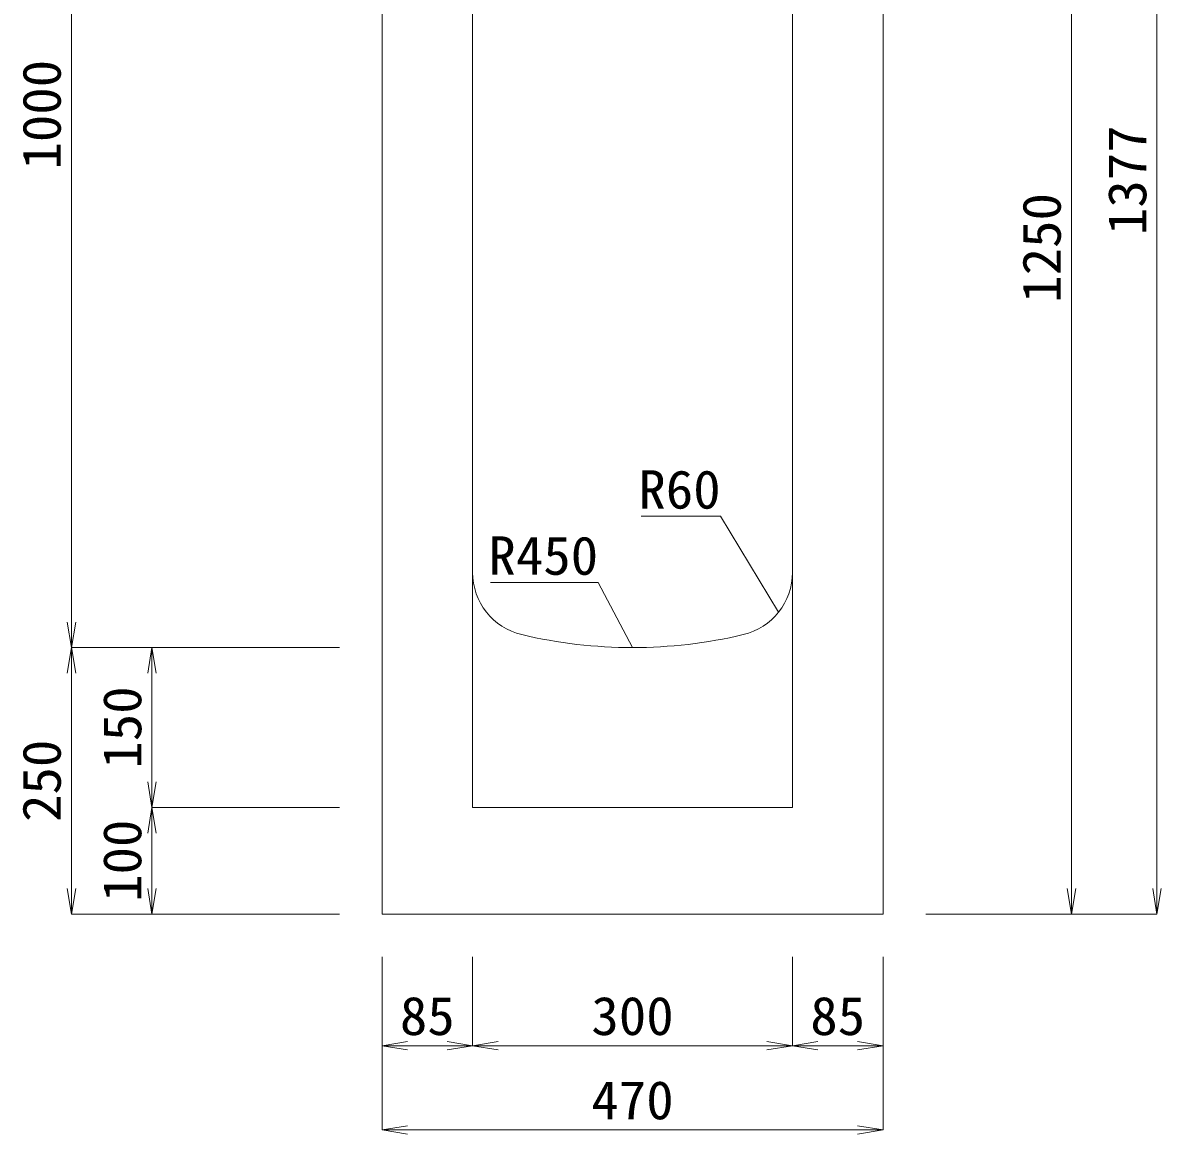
# Model space of a CAD drawing. Units: millimetres at full size. Extents: x -734 to 58102, y 49499 to 87169.
# Drawn here: x 17692 to 18760, y 58937 to 59980 of the extents above; entities that cross this region are included whole.
import ezdxf
from ezdxf.enums import TextEntityAlignment as Align

# ---------------------------------------------------------------- set-up
doc = ezdxf.new("R2010")
doc.units = ezdxf.units.MM
doc.header["$LTSCALE"] = 50
for name, color, linetype, lineweight in [('寸法線', 7, 'Continuous', 13), ('引出線', 4, 'Continuous', 13), ('本体', 2, 'Continuous', 20)]:
    doc.layers.add(name, color=color, linetype=linetype, lineweight=lineweight)
doc.styles.add('ＭＳ 明朝', font='')
doc.styles.get('ＭＳ 明朝').set_extended_font_data('MS Mincho')

# ---------------------------------------------------------------- blocks, each defined once
blk = doc.blocks.new('open_arrow')
at = {"color": 0, "linetype": 'Continuous', "lineweight": -2}
blk.add_lwpolyline([(7.5, 1.25), (0, 0), (7.5, -1.25)], dxfattribs=at)

msp = doc.modelspace()

# ---------------------------------------------------------------- linework, layer by layer
at = {"layer": '寸法線'}
for p, q in [((18755.9, 60520.64), (18755.9, 59143.64)), ((17737.55, 60393.64), (17737.55, 59393.64)), ((18675.65, 60393.64), (18675.65, 59143.64)), ((17737.55, 59393.64), (17737.55, 59143.64)), ((17988.89, 59393.64), (17737.55, 59393.64)), ((17988.89, 59393.64), (17737.55, 59393.64)), ((17813.1, 59243.64), (17813.1, 59393.64)), ((17988.89, 59393.64), (17813.1, 59393.64)), ((17988.89, 59243.64), (17813.1, 59243.64)), ((17813.1, 59143.64), (17813.1, 59243.64)), ((17988.89, 59243.64), (17813.1, 59243.64)), ((17988.89, 59143.64), (17737.55, 59143.64)), ((17988.89, 59143.64), (17813.1, 59143.64)), ((18538.93, 59143.64), (18675.65, 59143.64)), ((18538.93, 59143.64), (18755.9, 59143.64)), ((18028.91, 59103.62), (18028.91, 58941.04)), ((18028.91, 59103.62), (18028.91, 59020.1)), ((18113.91, 59103.62), (18113.91, 59020.1)), ((18113.91, 59103.62), (18113.91, 59020.1)), ((18413.91, 59103.62), (18413.91, 59020.1)), ((18413.91, 59103.62), (18413.91, 59020.1)), ((18498.91, 59103.62), (18498.91, 58941.04)), ((18498.91, 59103.62), (18498.91, 59020.1)), ((18028.91, 59020.1), (18113.91, 59020.1)), ((18113.91, 59020.1), (18413.91, 59020.1)), ((18413.91, 59020.1), (18498.91, 59020.1)), ((18028.91, 58941.04), (18498.91, 58941.04))]:
    msp.add_line(p, q, dxfattribs=at)
at = {"layer": '引出線'}
for points in [[(18400.98, 59426.95), (18346.57, 59516.85), (18271.9, 59516.85)], [(18263.91, 59393.64), (18231.69, 59454.78), (18130.68, 59454.78)]]:
    msp.add_lwpolyline(points, dxfattribs=at)
at = {"layer": '本体'}
for p, q in [((18028.91, 60393.64), (18028.91, 59143.64)), ((18113.91, 59464.16), (18113.91, 60393.64)), ((18413.91, 59464.16), (18413.91, 60393.64)), ((18498.91, 59143.64), (18498.91, 60393.64)), ((18113.91, 59464.16), (18113.91, 59243.64)), ((18413.91, 59464.16), (18413.91, 59243.64)), ((18113.91, 59243.64), (18413.91, 59243.64)), ((18028.91, 59143.64), (18498.91, 59143.64))]:
    msp.add_line(p, q, dxfattribs=at)
for centre, radius, start, end in [((18173.91, 59464.16), 60, 180, 256.65785), ((18353.91, 59464.16), 60, 283.34237, 0), ((18263.91, 59843.64), 450, 256.65777, 283.34225)]:
    msp.add_arc(centre, radius, start, end, dxfattribs=at)

# ---------------------------------------------------------------- block references
at = {"layer": '寸法線', "xscale": 3.2, "yscale": 3.2}
for p, rotation in [((17737.55, 59393.64), 90), ((17737.55, 59393.64), 270), ((17813.1, 59393.64), 270), ((17813.1, 59243.64), 90), ((17813.1, 59243.64), 270), ((17737.55, 59143.64), 90), ((17813.1, 59143.64), 90), ((18675.65, 59143.64), 90), ((18755.9, 59143.64), 90), ((18113.91, 59020.1), 180), ((18413.91, 59020.1), 180), ((18498.91, 59020.1), 180), ((18498.91, 58941.04), 180)]:
    msp.add_blockref('open_arrow', p, dxfattribs=dict(at, rotation=rotation))
for p in [(18028.91, 59020.1), (18113.91, 59020.1), (18413.91, 59020.1), (18028.91, 58941.04)]:
    msp.add_blockref('open_arrow', p, dxfattribs=at)
at = {"layer": '引出線', "xscale": 0.0533, "yscale": 0.0533}
for p, rotation in [((18400.98, 59426.95), 121.2), ((18263.91, 59393.64), 117.8)]:
    msp.add_blockref('open_arrow', p, dxfattribs=dict(at, rotation=rotation))

# ---------------------------------------------------------------- texts
at = {"layer": '寸法線', "style": 'ＭＳ 明朝', "width": 1.05}
for s, p in [('1000', (17709.53, 59893.64)), ('1377', (18727.88, 59832.14)), ('1250', (18647.63, 59768.64)), ('150', (17785.08, 59318.64)), ('250', (17709.53, 59268.64)), ('100', (17785.08, 59193.64))]:
    msp.add_text(s, height=36.03, rotation=90, dxfattribs=at).set_placement(p, align=Align.MIDDLE_CENTER)
for s, p in [('85', (18071.41, 59048.12)), ('300', (18263.91, 59048.12)), ('85', (18456.41, 59048.12)), ('470', (18263.91, 58969.06))]:
    msp.add_text(s, height=36.03, dxfattribs=at).set_placement(p, align=Align.MIDDLE_CENTER)
at = {"layer": '引出線', "style": 'ＭＳ 明朝', "width": 1.05}
for s, p in [('R60', (18346.57, 59560.05)), ('R450', (18231.69, 59497.98))]:
    msp.add_text(s, height=36.03, dxfattribs=at).set_placement(p, align=Align.TOP_RIGHT)

doc.saveas('drawing.dxf')
